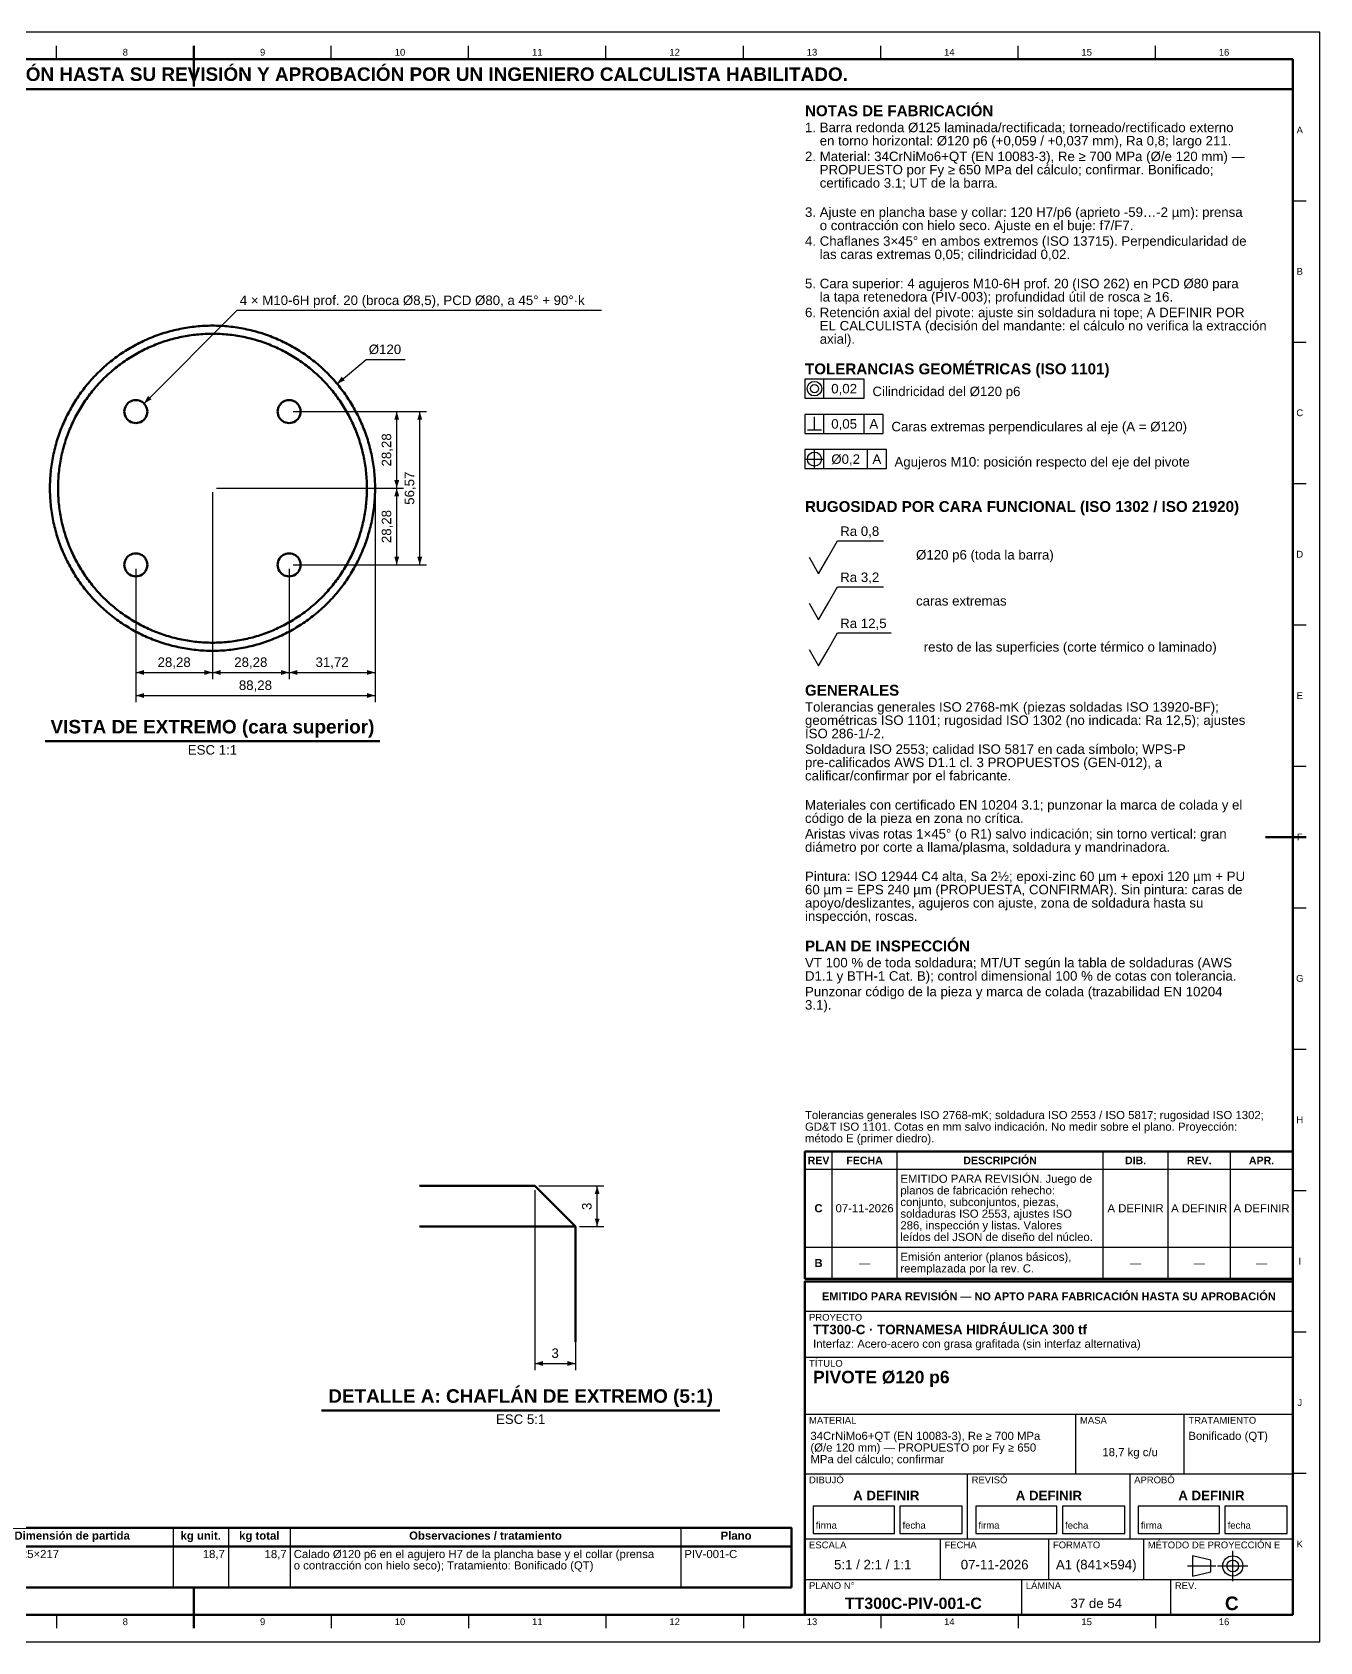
# Model space of a CAD drawing. Header units: millimetres. Extents: x 0 to 841, y 0 to 594.
# Drawn here: x 366 to 841, y 0 to 594 of the extents above; entities that cross this region are included whole.
import ezdxf
from ezdxf.enums import TextEntityAlignment as Align

# ---------------------------------------------------------------- set-up
doc = ezdxf.new("R2010")
doc.units = ezdxf.units.MM
doc.linetypes.add('EJE', pattern=[31, 20, -4, 3, -4])
for name, color, linetype, lineweight in [('COTA', 7, 'CONTINUOUS', 25), ('EJE', 7, 'EJE', 25), ('FINA', 7, 'CONTINUOUS', 25), ('MARCO', 7, 'CONTINUOUS', 70), ('TXT', 7, 'CONTINUOUS', 25), ('VIS', 7, 'CONTINUOUS', 50)]:
    doc.layers.add(name, color=color, linetype=linetype, lineweight=lineweight)
doc.styles.add('STD', font='LiberationSans-Regular.ttf')
doc.styles.add('STDB', font='LiberationSans-Bold.ttf')

msp = doc.modelspace()

# ---------------------------------------------------------------- linework, layer by layer
at = {"layer": 'COTA'}
for p, q in [((407.06, 457), (441.42, 491.37)), ((441.42, 491.37), (575.87, 491.37)), ((478.3, 464.28), (489.02, 473.27)), ((489.02, 473.27), (503.47, 473.27)), ((658, 458.95), (658, 465.95)), ((462.12, 453.99), (502.83, 453.99)), ((462.12, 453.99), (511.33, 453.99)), ((500.33, 425.71), (500.33, 453.99)), ((508.83, 397.42), (508.83, 453.99)), ((654.5, 447.25), (654.5, 452.05)), ((658, 445.95), (658, 452.95)), ((672.9, 445.95), (672.9, 452.95)), ((651.9, 447.25), (657.1, 447.25)), ((654.5, 432.85), (654.5, 440.05)), ((658, 432.95), (658, 439.95)), ((674.03, 432.95), (674.03, 439.95)), ((650.9, 436.45), (658.1, 436.45)), ((432.33, 424.21), (432.33, 355.21)), ((432.33, 424.21), (432.33, 355.21)), ((433.83, 425.71), (502.83, 425.71)), ((433.83, 425.71), (502.83, 425.71)), ((492.33, 424.21), (492.33, 355.21)), ((492.33, 424.21), (492.33, 346.71)), ((500.33, 397.42), (500.33, 425.71)), ((404.05, 395.92), (404.05, 355.21)), ((404.05, 395.92), (404.05, 346.71)), ((460.62, 395.92), (460.62, 355.21)), ((460.62, 395.92), (460.62, 355.21)), ((462.12, 397.42), (502.83, 397.42)), ((462.12, 397.42), (511.33, 397.42)), ((404.05, 357.71), (432.33, 357.71)), ((432.33, 357.71), (460.62, 357.71)), ((460.62, 357.71), (492.33, 357.71)), ((404.05, 349.21), (492.33, 349.21)), ((551.29, 166.71), (551.29, 100.21)), ((552.79, 168.21), (576.79, 168.21)), ((574.29, 153.21), (574.29, 168.21)), ((566.29, 151.71), (566.29, 100.21)), ((567.79, 153.21), (576.79, 153.21)), ((551.29, 102.71), (566.29, 102.71))]:
    msp.add_line(p, q, dxfattribs=at)
for points in [[(651, 458.95), (672.9, 458.95), (672.9, 465.95), (651, 465.95)], [(651, 445.95), (679.9, 445.95), (679.9, 452.95), (651, 452.95)], [(651, 432.95), (681.03, 432.95), (681.03, 439.95), (651, 439.95)]]:
    msp.add_lwpolyline(points, close=True, dxfattribs=at)
for points in [[(659.5, 400.25), (663, 406.35), (679.99, 406.35)], [(652.5, 400.25), (656, 394.15), (659.5, 400.25)], [(659.5, 383.25), (663, 389.35), (679.99, 389.35)], [(652.5, 383.25), (656, 377.15), (659.5, 383.25)], [(659.5, 366.25), (663, 372.35), (682.82, 372.35)], [(652.5, 366.25), (656, 360.15), (659.5, 366.25)]]:
    msp.add_lwpolyline(points, dxfattribs=at)
for centre, radius in [((654.5, 462.45), 2.7), ((654.5, 462.45), 1.5), ((654.5, 436.45), 2.6)]:
    msp.add_circle(centre, radius, dxfattribs=at)
for points in [[(478.3, 464.28), (481.17, 465.51), (480.02, 466.89)], [(407.06, 457), (409.81, 458.48), (408.54, 459.76)], [(500.33, 453.99), (499.43, 450.99), (501.23, 450.99)], [(508.83, 453.99), (507.93, 450.99), (509.73, 450.99)], [(500.33, 425.71), (501.23, 428.71), (499.43, 428.71)], [(500.33, 425.71), (499.43, 422.71), (501.23, 422.71)], [(500.33, 397.42), (501.23, 400.42), (499.43, 400.42)], [(508.83, 397.42), (509.73, 400.42), (507.93, 400.42)], [(404.05, 357.71), (407.05, 356.81), (407.05, 358.61)], [(432.33, 357.71), (429.33, 358.61), (429.33, 356.81)], [(432.33, 357.71), (435.33, 356.81), (435.33, 358.61)], [(460.62, 357.71), (457.62, 358.61), (457.62, 356.81)], [(460.62, 357.71), (463.62, 356.81), (463.62, 358.61)], [(492.33, 357.71), (489.33, 358.61), (489.33, 356.81)], [(404.05, 349.21), (407.05, 348.31), (407.05, 350.11)], [(492.33, 349.21), (489.33, 350.11), (489.33, 348.31)], [(574.29, 168.21), (573.39, 165.21), (575.19, 165.21)], [(574.29, 153.21), (575.19, 156.21), (573.39, 156.21)], [(551.29, 102.71), (554.29, 101.81), (554.29, 103.61)], [(566.29, 102.71), (563.29, 103.61), (563.29, 101.81)]]:
    msp.add_solid(points, dxfattribs=at)
at = {"layer": 'EJE'}
for p, q in [((808.88, 22.42), (808.88, 33.58)), ((792.14, 28), (802.68, 28)), ((803.3, 28), (814.46, 28))]:
    msp.add_line(p, q, dxfattribs=at)
at = {"layer": 'FINA'}
for p, q in [((374.81, 584), (374.81, 589)), ((425.5, 584), (425.5, 589)), ((476.19, 584), (476.19, 589)), ((526.88, 584), (526.88, 589)), ((577.56, 584), (577.56, 589)), ((628.25, 584), (628.25, 589)), ((678.94, 584), (678.94, 589)), ((729.62, 584), (729.62, 589)), ((780.31, 584), (780.31, 589)), ((831, 531.82), (836, 531.82)), ((831, 479.64), (836, 479.64)), ((831, 427.45), (836, 427.45)), ((831, 375.27), (836, 375.27)), ((831, 323.09), (836, 323.09)), ((831, 270.91), (836, 270.91)), ((831, 218.73), (836, 218.73)), ((661, 134), (661, 180.9)), ((685, 134), (685, 180.9)), ((761, 134), (761, 180.9)), ((785, 134), (785, 180.9)), ((808, 134), (808, 180.9)), ((651, 174.4), (831, 174.4)), ((831, 166.55), (836, 166.55)), ((651, 145.6), (831, 145.6)), ((651, 134), (831, 134)), ((651, 133), (831, 133)), ((651, 122), (831, 122)), ((831, 114.36), (836, 114.36)), ((651, 105), (831, 105)), ((651, 84), (831, 84)), ((751, 62), (751, 84)), ((791, 62), (791, 84)), ((651, 62), (831, 62)), ((711, 38), (711, 62)), ((771, 38), (771, 62)), ((831, 62.18), (836, 62.18)), ((417.78, 42), (417.78, 20)), ((438.2, 42), (438.2, 20)), ((461.02, 42), (461.02, 20)), ((605.16, 42), (605.16, 20)), ((651, 38), (831, 38)), ((701, 23), (701, 38)), ((741, 23), (741, 38)), ((776, 23), (776, 38)), ((25, 35.2), (646, 35.2)), ((651, 23), (831, 23)), ((731, 10), (731, 23)), ((786, 10), (786, 23)), ((374.81, 10), (374.81, 5)), ((425.5, 10), (425.5, 5)), ((476.19, 10), (476.19, 5)), ((526.88, 10), (526.88, 5)), ((577.56, 10), (577.56, 5)), ((628.25, 10), (628.25, 5)), ((678.94, 10), (678.94, 5)), ((729.62, 10), (729.62, 5)), ((780.31, 10), (780.31, 5))]:
    msp.add_line(p, q, dxfattribs=at)
for points in [[(0, 0), (841, 0), (841, 594), (0, 594)], [(654, 40), (684, 40), (684, 50), (654, 50)], [(686, 40), (709, 40), (709, 50), (686, 50)], [(714, 40), (744, 40), (744, 50), (714, 50)], [(746, 40), (769, 40), (769, 50), (746, 50)], [(774, 40), (804, 40), (804, 50), (774, 50)], [(806, 40), (829, 40), (829, 50), (806, 50)], [(794, 24.28), (800.82, 25.83), (800.82, 30.17), (794, 31.72)]]:
    msp.add_lwpolyline(points, close=True, dxfattribs=at)
for radius in [3.72, 2.17]:
    msp.add_circle((808.88, 28), radius, dxfattribs=at)
at = {"layer": 'MARCO'}
for p, q in [((425.5, 589), (425.5, 574)), ((836, 297), (821, 297)), ((425.5, 5), (425.5, 20))]:
    msp.add_line(p, q, dxfattribs=at)
for points in [[(20, 10), (831, 10), (831, 584), (20, 584)], [(20, 573), (831, 573), (831, 584), (20, 584)], [(651, 134), (831, 134), (831, 180.9), (651, 180.9)], [(651, 10), (831, 10), (831, 133), (651, 133)]]:
    msp.add_lwpolyline(points, close=True, dxfattribs=at)
at = {"layer": 'VIS'}
for p, q in [((370.55, 332.31), (494.12, 332.31)), ((472.59, 85.31), (619.55, 85.31)), ((646, 42), (646, 20)), ((25, 20), (646, 20))]:
    msp.add_line(p, q, dxfattribs=at)
for points in [[(492.33, 425.71), (492.33, 426.46), (492.32, 427.22), (492.29, 427.97), (492.26, 428.72), (492.22, 429.48), (492.16, 430.23), (492.1, 430.98), (492.03, 431.73), (491.95, 432.48), (491.86, 433.23), (491.76, 433.98), (491.65, 434.72), (491.54, 435.47), (491.41, 436.21), (491.27, 436.95), (491.13, 437.69), (490.97, 438.43), (490.81, 439.16), (490.63, 439.9), (490.45, 440.63), (490.26, 441.36), (490.06, 442.09), (489.85, 442.81), (489.63, 443.53), (489.4, 444.25), (489.16, 444.96), (488.91, 445.68), (488.66, 446.39), (488.39, 447.09), (488.12, 447.8), (487.84, 448.49), (487.55, 449.19), (487.25, 449.88), (486.94, 450.57), (486.62, 451.25), (486.3, 451.94), (485.96, 452.61), (485.62, 453.28), (485.27, 453.95), (484.91, 454.61), (484.55, 455.27), (484.17, 455.93), (483.79, 456.57), (483.39, 457.22), (482.99, 457.86), (482.59, 458.49), (482.17, 459.12), (481.75, 459.74), (481.31, 460.36), (480.88, 460.98), (480.43, 461.58), (479.97, 462.18), (479.51, 462.78), (479.04, 463.37), (478.57, 463.95), (478.08, 464.53), (477.59, 465.1), (477.09, 465.67), (476.59, 466.23), (476.07, 466.78), (475.55, 467.33), (475.03, 467.87), (474.49, 468.4), (473.95, 468.93), (473.41, 469.45), (472.85, 469.96), (472.3, 470.46), (471.73, 470.96), (471.16, 471.45), (470.58, 471.94), (470, 472.42), (469.41, 472.89), (468.81, 473.35), (468.21, 473.8), (467.6, 474.25), (466.99, 474.69), (466.37, 475.12), (465.75, 475.54), (465.12, 475.96), (464.48, 476.37), (463.84, 476.77), (463.2, 477.16), (462.55, 477.54), (461.9, 477.92), (461.24, 478.29), (460.58, 478.65), (459.91, 479), (459.24, 479.34), (458.56, 479.67), (457.88, 480), (457.2, 480.31), (456.51, 480.62), (455.82, 480.92), (455.12, 481.21), (454.42, 481.49), (453.72, 481.77), (453.01, 482.03), (452.3, 482.29), (451.59, 482.53), (450.88, 482.77), (450.16, 483), (449.44, 483.22), (448.71, 483.43), (447.98, 483.63), (447.26, 483.82), (446.52, 484.01), (445.79, 484.18), (445.05, 484.34), (444.32, 484.5), (443.58, 484.65), (442.84, 484.78), (442.09, 484.91), (441.35, 485.03), (440.6, 485.14), (439.85, 485.24), (439.11, 485.32), (438.36, 485.41), (437.61, 485.48), (436.85, 485.54), (436.1, 485.59), (435.35, 485.63), (434.6, 485.67), (433.84, 485.69), (433.09, 485.7), (432.33, 485.71), (431.58, 485.7), (430.83, 485.69), (430.07, 485.67), (429.32, 485.63), (428.57, 485.59), (427.81, 485.54), (427.06, 485.48), (426.31, 485.41), (425.56, 485.32), (424.81, 485.24), (424.07, 485.14), (423.32, 485.03), (422.58, 484.91), (421.83, 484.78), (421.09, 484.65), (420.35, 484.5), (419.61, 484.34), (418.88, 484.18), (418.14, 484.01), (417.41, 483.82), (416.68, 483.63), (415.96, 483.43), (415.23, 483.22), (414.51, 483), (413.79, 482.77), (413.08, 482.53), (412.37, 482.29), (411.66, 482.03), (410.95, 481.77), (410.25, 481.49), (409.55, 481.21), (408.85, 480.92), (408.16, 480.62), (407.47, 480.31), (406.79, 480), (406.11, 479.67), (405.43, 479.34), (404.76, 479), (404.09, 478.65), (403.43, 478.29), (402.77, 477.92), (402.12, 477.54), (401.47, 477.16), (400.82, 476.77), (400.18, 476.37), (399.55, 475.96), (398.92, 475.54), (398.3, 475.12), (397.68, 474.69), (397.07, 474.25), (396.46, 473.8), (395.86, 473.35), (395.26, 472.89), (394.67, 472.42), (394.09, 471.94), (393.51, 471.45), (392.94, 470.96), (392.37, 470.46), (391.81, 469.96), (391.26, 469.45), (390.72, 468.93), (390.18, 468.4), (389.64, 467.87), (389.12, 467.33), (388.6, 466.78), (388.08, 466.23), (387.58, 465.67), (387.08, 465.1), (386.59, 464.53), (386.1, 463.95), (385.63, 463.37), (385.16, 462.78), (384.69, 462.18), (384.24, 461.58), (383.79, 460.98), (383.35, 460.36), (382.92, 459.74), (382.5, 459.12), (382.08, 458.49), (381.67, 457.86), (381.27, 457.22), (380.88, 456.57), (380.5, 455.93), (380.12, 455.27), (379.76, 454.61), (379.4, 453.95), (379.05, 453.28), (378.7, 452.61), (378.37, 451.94), (378.04, 451.25), (377.73, 450.57), (377.42, 449.88), (377.12, 449.19), (376.83, 448.49), (376.55, 447.8), (376.27, 447.09), (376.01, 446.39), (375.75, 445.68), (375.51, 444.96), (375.27, 444.25), (375.04, 443.53), (374.82, 442.81), (374.61, 442.09), (374.41, 441.36), (374.22, 440.63), (374.04, 439.9), (373.86, 439.16), (373.7, 438.43), (373.54, 437.69), (373.4, 436.95), (373.26, 436.21), (373.13, 435.47), (373.02, 434.72), (372.91, 433.98), (372.81, 433.23), (372.72, 432.48), (372.64, 431.73), (372.57, 430.98), (372.5, 430.23), (372.45, 429.48), (372.41, 428.72), (372.38, 427.97), (372.35, 427.22), (372.34, 426.46), (372.33, 425.71), (372.34, 424.95), (372.35, 424.2), (372.38, 423.45), (372.41, 422.69), (372.45, 421.94), (372.5, 421.19), (372.57, 420.44), (372.64, 419.69), (372.72, 418.94), (372.81, 418.19), (372.91, 417.44), (373.02, 416.69), (373.13, 415.95), (373.26, 415.21), (373.4, 414.47), (373.54, 413.73), (373.7, 412.99), (373.86, 412.25), (374.04, 411.52), (374.22, 410.79), (374.41, 410.06), (374.61, 409.33), (374.82, 408.61), (375.04, 407.89), (375.27, 407.17), (375.51, 406.45), (375.75, 405.74), (376.01, 405.03), (376.27, 404.32), (376.55, 403.62), (376.83, 402.92), (377.12, 402.23), (377.42, 401.53), (377.73, 400.85), (378.04, 400.16), (378.37, 399.48), (378.7, 398.81), (379.05, 398.13), (379.4, 397.47), (379.76, 396.8), (380.12, 396.14), (380.5, 395.49), (380.88, 394.84), (381.27, 394.2), (381.67, 393.56), (382.08, 392.92), (382.5, 392.3), (382.92, 391.67), (383.35, 391.05), (383.79, 390.44), (384.24, 389.83), (384.69, 389.23), (385.16, 388.64), (385.63, 388.05), (386.1, 387.46), (386.59, 386.88), (387.08, 386.31), (387.58, 385.75), (388.08, 385.19), (388.6, 384.64), (389.12, 384.09), (389.64, 383.55), (390.18, 383.02), (390.72, 382.49), (391.26, 381.97), (391.81, 381.46), (392.37, 380.95), (392.94, 380.45), (393.51, 379.96), (394.09, 379.48), (394.67, 379), (395.26, 378.53), (395.86, 378.07), (396.46, 377.61), (397.07, 377.17), (397.68, 376.73), (398.3, 376.3), (398.92, 375.87), (399.55, 375.46), (400.18, 375.05), (400.82, 374.65), (401.47, 374.26), (402.12, 373.87), (402.77, 373.5), (403.43, 373.13), (404.09, 372.77), (404.76, 372.42), (405.43, 372.08), (406.11, 371.74), (406.79, 371.42), (407.47, 371.1), (408.16, 370.79), (408.85, 370.49), (409.55, 370.2), (410.25, 369.92), (410.95, 369.65), (411.66, 369.38), (412.37, 369.13), (413.08, 368.88), (413.79, 368.64), (414.51, 368.42), (415.23, 368.2), (415.96, 367.99), (416.68, 367.79), (417.41, 367.59), (418.14, 367.41), (418.88, 367.24), (419.61, 367.07), (420.35, 366.92), (421.09, 366.77), (421.83, 366.63), (422.58, 366.51), (423.32, 366.39), (424.07, 366.28), (424.81, 366.18), (425.56, 366.09), (426.31, 366.01), (427.06, 365.94), (427.81, 365.88), (428.57, 365.83), (429.32, 365.78), (430.07, 365.75), (430.83, 365.73), (431.58, 365.71), (432.33, 365.71), (433.09, 365.71), (433.84, 365.73), (434.6, 365.75), (435.35, 365.78), (436.1, 365.83), (436.85, 365.88), (437.61, 365.94), (438.36, 366.01), (439.11, 366.09), (439.85, 366.18), (440.6, 366.28), (441.35, 366.39), (442.09, 366.51), (442.84, 366.63), (443.58, 366.77), (444.32, 366.92), (445.05, 367.07), (445.79, 367.24), (446.52, 367.41), (447.26, 367.59), (447.98, 367.79), (448.71, 367.99), (449.44, 368.2), (450.16, 368.42), (450.88, 368.64), (451.59, 368.88), (452.3, 369.13), (453.01, 369.38), (453.72, 369.65), (454.42, 369.92), (455.12, 370.2), (455.82, 370.49), (456.51, 370.79), (457.2, 371.1), (457.88, 371.42), (458.56, 371.74), (459.24, 372.08), (459.91, 372.42), (460.58, 372.77), (461.24, 373.13), (461.9, 373.5), (462.55, 373.87), (463.2, 374.26), (463.84, 374.65), (464.48, 375.05), (465.12, 375.46), (465.75, 375.87), (466.37, 376.3), (466.99, 376.73), (467.6, 377.17), (468.21, 377.61), (468.81, 378.07), (469.41, 378.53), (470, 379), (470.58, 379.48), (471.16, 379.96), (471.73, 380.45), (472.3, 380.95), (472.85, 381.46), (473.41, 381.97), (473.95, 382.49), (474.49, 383.02), (475.03, 383.55), (475.55, 384.09), (476.07, 384.64), (476.59, 385.19), (477.09, 385.75), (477.59, 386.31), (478.08, 386.88), (478.57, 387.46), (479.04, 388.05), (479.51, 388.64), (479.97, 389.23), (480.43, 389.83), (480.88, 390.44), (481.31, 391.05), (481.75, 391.67), (482.17, 392.3), (482.59, 392.92), (482.99, 393.56), (483.39, 394.2), (483.79, 394.84), (484.17, 395.49), (484.55, 396.14), (484.91, 396.8), (485.27, 397.47), (485.62, 398.13), (485.96, 398.81), (486.3, 399.48), (486.62, 400.16), (486.94, 400.85), (487.25, 401.53), (487.55, 402.23), (487.84, 402.92), (488.12, 403.62), (488.39, 404.32), (488.66, 405.03), (488.91, 405.74), (489.16, 406.45), (489.4, 407.17), (489.63, 407.89), (489.85, 408.61), (490.06, 409.33), (490.26, 410.06), (490.45, 410.79), (490.63, 411.52), (490.81, 412.25), (490.97, 412.99), (491.13, 413.73), (491.27, 414.47), (491.41, 415.21), (491.54, 415.95), (491.65, 416.69), (491.76, 417.44), (491.86, 418.19), (491.95, 418.94), (492.03, 419.69), (492.1, 420.44), (492.16, 421.19), (492.22, 421.94), (492.26, 422.69), (492.29, 423.45), (492.32, 424.2), (492.33, 424.95), (492.33, 425.71)], [(489.33, 425.71), (489.33, 426.42), (489.32, 427.14), (489.29, 427.86), (489.26, 428.57), (489.22, 429.29), (489.17, 430), (489.11, 430.72), (489.05, 431.43), (488.97, 432.14), (488.88, 432.85), (488.79, 433.56), (488.69, 434.27), (488.58, 434.98), (488.45, 435.68), (488.32, 436.39), (488.19, 437.09), (488.04, 437.79), (487.88, 438.49), (487.72, 439.19), (487.54, 439.88), (487.36, 440.58), (487.17, 441.27), (486.97, 441.95), (486.76, 442.64), (486.54, 443.32), (486.32, 444), (486.08, 444.68), (485.84, 445.35), (485.59, 446.02), (485.33, 446.69), (485.06, 447.36), (484.79, 448.02), (484.5, 448.67), (484.21, 449.33), (483.91, 449.98), (483.6, 450.62), (483.28, 451.27), (482.96, 451.9), (482.62, 452.54), (482.28, 453.17), (481.93, 453.79), (481.58, 454.41), (481.21, 455.03), (480.84, 455.64), (480.46, 456.25), (480.07, 456.85), (479.68, 457.45), (479.28, 458.04), (478.87, 458.63), (478.45, 459.21), (478.02, 459.79), (477.59, 460.36), (477.15, 460.93), (476.71, 461.49), (476.25, 462.04), (475.79, 462.59), (475.33, 463.13), (474.85, 463.67), (474.37, 464.2), (473.89, 464.73), (473.39, 465.25), (472.89, 465.76), (472.39, 466.27), (471.87, 466.77), (471.35, 467.26), (470.83, 467.75), (470.3, 468.23), (469.76, 468.7), (469.22, 469.17), (468.67, 469.63), (468.11, 470.08), (467.55, 470.53), (466.99, 470.97), (466.41, 471.4), (465.84, 471.82), (465.26, 472.24), (464.67, 472.65), (464.08, 473.05), (463.48, 473.45), (462.88, 473.83), (462.27, 474.21), (461.66, 474.59), (461.04, 474.95), (460.42, 475.31), (459.79, 475.66), (459.16, 476), (458.53, 476.33), (457.89, 476.66), (457.25, 476.97), (456.6, 477.28), (455.95, 477.58), (455.3, 477.88), (454.64, 478.16), (453.98, 478.44), (453.32, 478.71), (452.65, 478.96), (451.98, 479.22), (451.31, 479.46), (450.63, 479.69), (449.95, 479.92), (449.27, 480.14), (448.58, 480.34), (447.89, 480.54), (447.2, 480.73), (446.51, 480.92), (445.81, 481.09), (445.12, 481.26), (444.42, 481.41), (443.72, 481.56), (443.02, 481.7), (442.31, 481.83), (441.6, 481.95), (440.9, 482.06), (440.19, 482.16), (439.48, 482.26), (438.77, 482.34), (438.05, 482.42), (437.34, 482.49), (436.63, 482.55), (435.91, 482.6), (435.2, 482.64), (434.48, 482.67), (433.77, 482.69), (433.05, 482.7), (432.33, 482.71), (431.62, 482.7), (430.9, 482.69), (430.19, 482.67), (429.47, 482.64), (428.76, 482.6), (428.04, 482.55), (427.33, 482.49), (426.61, 482.42), (425.9, 482.34), (425.19, 482.26), (424.48, 482.16), (423.77, 482.06), (423.06, 481.95), (422.36, 481.83), (421.65, 481.7), (420.95, 481.56), (420.25, 481.41), (419.55, 481.26), (418.85, 481.09), (418.16, 480.92), (417.47, 480.73), (416.78, 480.54), (416.09, 480.34), (415.4, 480.14), (414.72, 479.92), (414.04, 479.69), (413.36, 479.46), (412.69, 479.22), (412.02, 478.96), (411.35, 478.71), (410.69, 478.44), (410.03, 478.16), (409.37, 477.88), (408.71, 477.58), (408.06, 477.28), (407.42, 476.97), (406.78, 476.66), (406.14, 476.33), (405.5, 476), (404.87, 475.66), (404.25, 475.31), (403.63, 474.95), (403.01, 474.59), (402.4, 474.21), (401.79, 473.83), (401.19, 473.45), (400.59, 473.05), (400, 472.65), (399.41, 472.24), (398.83, 471.82), (398.25, 471.4), (397.68, 470.97), (397.12, 470.53), (396.56, 470.08), (396, 469.63), (395.45, 469.17), (394.91, 468.7), (394.37, 468.23), (393.84, 467.75), (393.32, 467.26), (392.8, 466.77), (392.28, 466.27), (391.78, 465.76), (391.28, 465.25), (390.78, 464.73), (390.3, 464.2), (389.82, 463.67), (389.34, 463.13), (388.88, 462.59), (388.42, 462.04), (387.96, 461.49), (387.52, 460.93), (387.08, 460.36), (386.65, 459.79), (386.22, 459.21), (385.8, 458.63), (385.39, 458.04), (384.99, 457.45), (384.6, 456.85), (384.21, 456.25), (383.83, 455.64), (383.46, 455.03), (383.09, 454.41), (382.73, 453.79), (382.38, 453.17), (382.04, 452.54), (381.71, 451.9), (381.39, 451.27), (381.07, 450.62), (380.76, 449.98), (380.46, 449.33), (380.17, 448.67), (379.88, 448.02), (379.6, 447.36), (379.34, 446.69), (379.08, 446.02), (378.83, 445.35), (378.58, 444.68), (378.35, 444), (378.12, 443.32), (377.91, 442.64), (377.7, 441.95), (377.5, 441.27), (377.31, 440.58), (377.13, 439.88), (376.95, 439.19), (376.79, 438.49), (376.63, 437.79), (376.48, 437.09), (376.34, 436.39), (376.21, 435.68), (376.09, 434.98), (375.98, 434.27), (375.88, 433.56), (375.78, 432.85), (375.7, 432.14), (375.62, 431.43), (375.55, 430.72), (375.5, 430), (375.45, 429.29), (375.41, 428.57), (375.37, 427.86), (375.35, 427.14), (375.34, 426.42), (375.33, 425.71), (375.34, 424.99), (375.35, 424.28), (375.37, 423.56), (375.41, 422.84), (375.45, 422.13), (375.5, 421.41), (375.55, 420.7), (375.62, 419.99), (375.7, 419.28), (375.78, 418.56), (375.88, 417.85), (375.98, 417.15), (376.09, 416.44), (376.21, 415.73), (376.34, 415.03), (376.48, 414.32), (376.63, 413.62), (376.79, 412.92), (376.95, 412.23), (377.13, 411.53), (377.31, 410.84), (377.5, 410.15), (377.7, 409.46), (377.91, 408.78), (378.12, 408.09), (378.35, 407.41), (378.58, 406.74), (378.83, 406.06), (379.08, 405.39), (379.34, 404.73), (379.6, 404.06), (379.88, 403.4), (380.17, 402.74), (380.46, 402.09), (380.76, 401.44), (381.07, 400.79), (381.39, 400.15), (381.71, 399.51), (382.04, 398.88), (382.38, 398.25), (382.73, 397.62), (383.09, 397), (383.46, 396.39), (383.83, 395.77), (384.21, 395.17), (384.6, 394.56), (384.99, 393.97), (385.39, 393.37), (385.8, 392.79), (386.22, 392.2), (386.65, 391.63), (387.08, 391.06), (387.52, 390.49), (387.96, 389.93), (388.42, 389.38), (388.88, 388.83), (389.34, 388.28), (389.82, 387.75), (390.3, 387.21), (390.78, 386.69), (391.28, 386.17), (391.78, 385.66), (392.28, 385.15), (392.8, 384.65), (393.32, 384.16), (393.84, 383.67), (394.37, 383.19), (394.91, 382.72), (395.45, 382.25), (396, 381.79), (396.56, 381.34), (397.12, 380.89), (397.68, 380.45), (398.25, 380.02), (398.83, 379.59), (399.41, 379.18), (400, 378.77), (400.59, 378.36), (401.19, 377.97), (401.79, 377.58), (402.4, 377.2), (403.01, 376.83), (403.63, 376.46), (404.25, 376.11), (404.87, 375.76), (405.5, 375.42), (406.14, 375.08), (406.78, 374.76), (407.42, 374.44), (408.06, 374.13), (408.71, 373.83), (409.37, 373.54), (410.03, 373.25), (410.69, 372.98), (411.35, 372.71), (412.02, 372.45), (412.69, 372.2), (413.36, 371.96), (414.04, 371.72), (414.72, 371.5), (415.4, 371.28), (416.09, 371.07), (416.78, 370.87), (417.47, 370.68), (418.16, 370.5), (418.85, 370.33), (419.55, 370.16), (420.25, 370), (420.95, 369.86), (421.65, 369.72), (422.36, 369.59), (423.06, 369.47), (423.77, 369.36), (424.48, 369.25), (425.19, 369.16), (425.9, 369.07), (426.61, 369), (427.33, 368.93), (428.04, 368.87), (428.76, 368.82), (429.47, 368.78), (430.19, 368.75), (430.9, 368.73), (431.62, 368.71), (432.33, 368.71), (433.05, 368.71), (433.77, 368.73), (434.48, 368.75), (435.2, 368.78), (435.91, 368.82), (436.63, 368.87), (437.34, 368.93), (438.05, 369), (438.77, 369.07), (439.48, 369.16), (440.19, 369.25), (440.9, 369.36), (441.6, 369.47), (442.31, 369.59), (443.02, 369.72), (443.72, 369.86), (444.42, 370), (445.12, 370.16), (445.81, 370.33), (446.51, 370.5), (447.2, 370.68), (447.89, 370.87), (448.58, 371.07), (449.27, 371.28), (449.95, 371.5), (450.63, 371.72), (451.31, 371.96), (451.98, 372.2), (452.65, 372.45), (453.32, 372.71), (453.98, 372.98), (454.64, 373.25), (455.3, 373.54), (455.95, 373.83), (456.6, 374.13), (457.25, 374.44), (457.89, 374.76), (458.53, 375.08), (459.16, 375.42), (459.79, 375.76), (460.42, 376.11), (461.04, 376.46), (461.66, 376.83), (462.27, 377.2), (462.88, 377.58), (463.48, 377.97), (464.08, 378.36), (464.67, 378.77), (465.26, 379.18), (465.84, 379.59), (466.41, 380.02), (466.99, 380.45), (467.55, 380.89), (468.11, 381.34), (468.67, 381.79), (469.22, 382.25), (469.76, 382.72), (470.3, 383.19), (470.83, 383.67), (471.35, 384.16), (471.87, 384.65), (472.39, 385.15), (472.89, 385.66), (473.39, 386.17), (473.89, 386.69), (474.37, 387.21), (474.85, 387.75), (475.33, 388.28), (475.79, 388.83), (476.25, 389.38), (476.71, 389.93), (477.15, 390.49), (477.59, 391.06), (478.02, 391.63), (478.45, 392.2), (478.87, 392.79), (479.28, 393.37), (479.68, 393.97), (480.07, 394.56), (480.46, 395.17), (480.84, 395.77), (481.21, 396.39), (481.58, 397), (481.93, 397.62), (482.28, 398.25), (482.62, 398.88), (482.96, 399.51), (483.28, 400.15), (483.6, 400.79), (483.91, 401.44), (484.21, 402.09), (484.5, 402.74), (484.79, 403.4), (485.06, 404.06), (485.33, 404.73), (485.59, 405.39), (485.84, 406.06), (486.08, 406.74), (486.32, 407.41), (486.54, 408.09), (486.76, 408.78), (486.97, 409.46), (487.17, 410.15), (487.36, 410.84), (487.54, 411.53), (487.72, 412.23), (487.88, 412.92), (488.04, 413.62), (488.19, 414.32), (488.32, 415.03), (488.45, 415.73), (488.58, 416.44), (488.69, 417.15), (488.79, 417.85), (488.88, 418.56), (488.97, 419.28), (489.05, 419.99), (489.11, 420.7), (489.17, 421.41), (489.22, 422.13), (489.26, 422.84), (489.29, 423.56), (489.32, 424.28), (489.33, 424.99), (489.33, 425.71)], [(408.3, 453.99), (408.26, 453.39), (408.13, 452.8), (407.92, 452.23), (407.63, 451.69), (407.26, 451.21), (406.83, 450.78), (406.35, 450.42), (405.82, 450.13), (405.25, 449.91), (404.65, 449.79), (404.05, 449.74), (403.45, 449.79), (402.85, 449.91), (402.28, 450.13), (401.75, 450.42), (401.27, 450.78), (400.84, 451.21), (400.47, 451.69), (400.18, 452.23), (399.97, 452.8), (399.84, 453.39), (399.8, 453.99), (399.84, 454.6), (399.97, 455.19), (400.18, 455.76), (400.47, 456.29), (400.84, 456.78), (401.27, 457.2), (401.75, 457.57), (402.28, 457.86), (402.85, 458.07), (403.45, 458.2), (404.05, 458.24), (404.65, 458.2), (405.25, 458.07), (405.82, 457.86), (406.35, 457.57), (406.83, 457.2), (407.26, 456.78), (407.63, 456.29), (407.92, 455.76), (408.13, 455.19), (408.26, 454.6), (408.3, 453.99)], [(464.87, 453.99), (464.83, 453.39), (464.7, 452.8), (464.48, 452.23), (464.19, 451.69), (463.83, 451.21), (463.4, 450.78), (462.92, 450.42), (462.38, 450.13), (461.82, 449.91), (461.22, 449.79), (460.62, 449.74), (460.01, 449.79), (459.42, 449.91), (458.85, 450.13), (458.32, 450.42), (457.84, 450.78), (457.41, 451.21), (457.04, 451.69), (456.75, 452.23), (456.54, 452.8), (456.41, 453.39), (456.37, 453.99), (456.41, 454.6), (456.54, 455.19), (456.75, 455.76), (457.04, 456.29), (457.41, 456.78), (457.84, 457.2), (458.32, 457.57), (458.85, 457.86), (459.42, 458.07), (460.01, 458.2), (460.62, 458.24), (461.22, 458.2), (461.82, 458.07), (462.38, 457.86), (462.92, 457.57), (463.4, 457.2), (463.83, 456.78), (464.19, 456.29), (464.48, 455.76), (464.7, 455.19), (464.83, 454.6), (464.87, 453.99)], [(408.3, 397.42), (408.26, 396.82), (408.13, 396.23), (407.92, 395.66), (407.63, 395.13), (407.26, 394.64), (406.83, 394.21), (406.35, 393.85), (405.82, 393.56), (405.25, 393.35), (404.65, 393.22), (404.05, 393.17), (403.45, 393.22), (402.85, 393.35), (402.28, 393.56), (401.75, 393.85), (401.27, 394.21), (400.84, 394.64), (400.47, 395.13), (400.18, 395.66), (399.97, 396.23), (399.84, 396.82), (399.8, 397.42), (399.84, 398.03), (399.97, 398.62), (400.18, 399.19), (400.47, 399.72), (400.84, 400.21), (401.27, 400.64), (401.75, 401), (402.28, 401.29), (402.85, 401.5), (403.45, 401.63), (404.05, 401.67), (404.65, 401.63), (405.25, 401.5), (405.82, 401.29), (406.35, 401), (406.83, 400.64), (407.26, 400.21), (407.63, 399.72), (407.92, 399.19), (408.13, 398.62), (408.26, 398.03), (408.3, 397.42)], [(464.87, 397.42), (464.83, 396.82), (464.7, 396.23), (464.48, 395.66), (464.19, 395.13), (463.83, 394.64), (463.4, 394.21), (462.92, 393.85), (462.38, 393.56), (461.82, 393.35), (461.22, 393.22), (460.62, 393.17), (460.01, 393.22), (459.42, 393.35), (458.85, 393.56), (458.32, 393.85), (457.84, 394.21), (457.41, 394.64), (457.04, 395.13), (456.75, 395.66), (456.54, 396.23), (456.41, 396.82), (456.37, 397.42), (456.41, 398.03), (456.54, 398.62), (456.75, 399.19), (457.04, 399.72), (457.41, 400.21), (457.84, 400.64), (458.32, 401), (458.85, 401.29), (459.42, 401.5), (460.01, 401.63), (460.62, 401.67), (461.22, 401.63), (461.82, 401.5), (462.38, 401.29), (462.92, 401), (463.4, 400.64), (463.83, 400.21), (464.19, 399.72), (464.48, 399.19), (464.7, 398.62), (464.83, 398.03), (464.87, 397.42)], [(508.79, 168.21), (509.29, 168.21), (512.29, 168.21), (515.29, 168.21), (518.29, 168.21), (521.29, 168.21), (524.29, 168.21), (527.29, 168.21), (530.29, 168.21), (533.29, 168.21), (536.29, 168.21), (539.29, 168.21), (542.29, 168.21), (545.29, 168.21), (548.29, 168.21), (551.29, 168.21)], [(566.29, 153.21), (551.29, 168.21)], [(508.79, 153.21), (509.29, 153.21), (512.29, 153.21), (515.29, 153.21), (518.29, 153.21), (521.29, 153.21), (524.29, 153.21), (527.29, 153.21), (530.29, 153.21), (533.29, 153.21), (536.29, 153.21), (539.29, 153.21), (542.29, 153.21), (545.29, 153.21), (548.29, 153.21), (551.29, 153.21), (554.29, 153.21), (557.29, 153.21), (560.29, 153.21), (563.29, 153.21), (566.29, 153.21)], [(566.29, 110.71), (566.29, 153.21)]]:
    msp.add_lwpolyline(points, dxfattribs=at)
msp.add_lwpolyline([(25, 35.2), (646, 35.2), (646, 42), (25, 42)], close=True, dxfattribs=at)

# ---------------------------------------------------------------- texts
at = {"layer": 'TXT'}
for s, height, style, p in [('ESTOS PLANOS NO SON VÁLIDOS PARA FABRICACIÓN HASTA SU REVISIÓN Y APROBACIÓN POR UN INGENIERO CALCULISTA HABILITADO.', 5, 'STDB', (425.5, 578.5)), ('8', 2.5, 'STD', (400.16, 586.6)), ('9', 2.5, 'STD', (450.84, 586.6)), ('10', 2.5, 'STD', (501.53, 586.6)), ('11', 2.5, 'STD', (552.22, 586.6)), ('12', 2.5, 'STD', (602.91, 586.6)), ('13', 2.5, 'STD', (653.59, 586.6)), ('14', 2.5, 'STD', (704.28, 586.6)), ('15', 2.5, 'STD', (754.97, 586.6)), ('16', 2.5, 'STD', (805.66, 586.6)), ('A', 2.5, 'STD', (833.6, 557.91)), ('B', 2.5, 'STD', (833.6, 505.73)), ('0,02', 3.5, 'STD', (665.45, 462.45)), ('C', 2.5, 'STD', (833.6, 453.55)), ('0,05', 3.5, 'STD', (665.45, 449.45)), ('A', 3.5, 'STD', (676.4, 449.45)), ('Ø0,2', 3.5, 'STD', (666.01, 436.45)), ('A', 3.5, 'STD', (677.53, 436.45)), ('D', 2.5, 'STD', (833.6, 401.36)), ('E', 2.5, 'STD', (833.6, 349.18)), ('F', 2.5, 'STD', (833.6, 297)), ('G', 2.5, 'STD', (833.6, 244.82)), ('H', 2.5, 'STD', (833.6, 192.64)), ('REV', 2.8, 'STDB', (656, 177.65)), ('FECHA', 2.8, 'STDB', (673, 177.65)), ('DESCRIPCIÓN', 2.8, 'STDB', (723, 177.65)), ('DIB.', 2.8, 'STDB', (773, 177.65)), ('REV.', 2.8, 'STDB', (796.5, 177.65)), ('APR.', 2.8, 'STDB', (819.5, 177.65)), ('C', 3, 'STDB', (656, 160)), ('07-11-2026', 3, 'STD', (673, 160)), ('A DEFINIR', 3, 'STD', (773, 160)), ('A DEFINIR', 3, 'STD', (796.5, 160)), ('A DEFINIR', 3, 'STD', (819.5, 160)), ('B', 3, 'STDB', (656, 139.8)), ('—', 3, 'STD', (673, 139.8)), ('—', 3, 'STD', (773, 139.8)), ('—', 3, 'STD', (796.5, 139.8)), ('—', 3, 'STD', (819.5, 139.8)), ('I', 2.5, 'STD', (833.6, 140.45)), ('EMITIDO PARA REVISIÓN — NO APTO PARA FABRICACIÓN HASTA SU APROBACIÓN', 2.9, 'STDB', (741, 127.5)), ('J', 2.5, 'STD', (833.6, 88.27)), ('18,7 kg c/u', 3, 'STD', (771, 70)), ('A DEFINIR', 3.5, 'STDB', (681, 54)), ('A DEFINIR', 3.5, 'STDB', (741, 54)), ('A DEFINIR', 3.5, 'STDB', (801, 54)), ('Dimensión de partida', 3, 'STDB', (380.54, 39.2)), ('kg unit.', 3, 'STDB', (427.99, 39.2)), ('kg total', 3, 'STDB', (449.61, 39.2)), ('Observaciones / tratamiento', 3, 'STDB', (533.09, 39.2)), ('Plano', 3, 'STDB', (625.58, 39.2)), ('K', 2.5, 'STD', (833.6, 36.09)), ('5:1 / 2:1 / 1:1', 3.5, 'STD', (676, 28.5)), ('07-11-2026', 3.5, 'STD', (721, 28.5)), ('A1 (841×594)', 3.5, 'STD', (758.5, 28.5)), ('TT300C-PIV-001-C', 4.2, 'STDB', (691, 14.2)), ('37 de 54', 3.5, 'STD', (758.5, 14.2)), ('C', 5, 'STDB', (808.5, 14.2)), ('8', 2.5, 'STD', (400.16, 7.4)), ('9', 2.5, 'STD', (450.84, 7.4)), ('10', 2.5, 'STD', (501.53, 7.4)), ('11', 2.5, 'STD', (552.22, 7.4)), ('12', 2.5, 'STD', (602.91, 7.4)), ('13', 2.5, 'STD', (653.59, 7.4)), ('14', 2.5, 'STD', (704.28, 7.4)), ('15', 2.5, 'STD', (754.97, 7.4)), ('16', 2.5, 'STD', (805.66, 7.4))]:
    msp.add_text(s, height=height, dxfattribs=dict(at, style=style)).set_placement(p, align=Align.MIDDLE_CENTER)
for s, height, style, p in [('NOTAS DE FABRICACIÓN', 4, 'STDB', (651, 567)), ('1. Barra redonda Ø125 laminada/rectificada; torneado/rectificado externo', 3.5, 'STD', (651, 560.6)), ('    en torno horizontal: Ø120 p6 (+0,059 / +0,037 mm), Ra 0,8; largo 211.', 3.5, 'STD', (651, 555.7)), ('2. Material: 34CrNiMo6+QT (EN 10083-3), Re ≥ 700 MPa (Ø/e 120 mm) —', 3.5, 'STD', (651, 549.93)), ('    PROPUESTO por Fy ≥ 650 MPa del cálculo; confirmar. Bonificado;', 3.5, 'STD', (651, 545.03)), ('    certificado 3.1; UT de la barra.', 3.5, 'STD', (651, 540.13)), ('3. Ajuste en plancha base y collar: 120 H7/p6 (aprieto -59…-2 µm): prensa', 3.5, 'STD', (651, 529.35)), ('    o contracción con hielo seco. Ajuste en el buje: f7/F7.', 3.5, 'STD', (651, 524.45)), ('4. Chaflanes 3×45° en ambos extremos (ISO 13715). Perpendicularidad de', 3.5, 'STD', (651, 518.68)), ('    las caras extremas 0,05; cilindricidad 0,02.', 3.5, 'STD', (651, 513.78)), ('5. Cara superior: 4 agujeros M10-6H prof. 20 (ISO 262) en PCD Ø80 para', 3.5, 'STD', (651, 503)), ('    la tapa retenedora (PIV-003); profundidad útil de rosca ≥ 16.', 3.5, 'STD', (651, 498.1)), ('6. Retención axial del pivote: ajuste sin soldadura ni tope; A DEFINIR POR', 3.5, 'STD', (651, 492.33)), ('    EL CALCULISTA (decisión del mandante: el cálculo no verifica la extracción', 3.5, 'STD', (651, 487.43)), ('    axial).', 3.5, 'STD', (651, 482.53)), ('TOLERANCIAS GEOMÉTRICAS (ISO 1101)', 4, 'STDB', (651, 471.75)), ('RUGOSIDAD POR CARA FUNCIONAL (ISO 1302 / ISO 21920)', 4, 'STDB', (651, 420.95)), ('GENERALES', 4, 'STDB', (651, 353.15)), ('Tolerancias generales ISO 2768-mK (piezas soldadas ISO 13920-BF);', 3.5, 'STD', (651, 346.75)), ('geométricas ISO 1101; rugosidad ISO 1302 (no indicada: Ra 12,5); ajustes', 3.5, 'STD', (651, 341.85)), ('ISO 286-1/-2.', 3.5, 'STD', (651, 336.95)), ('Soldadura ISO 2553; calidad ISO 5817 en cada símbolo; WPS-P', 3.5, 'STD', (651, 331.18)), ('calificar/confirmar por el fabricante.', 3.5, 'STD', (651, 321.38)), ('pre-calificados AWS D1.1 cl. 3 PROPUESTOS (GEN-012), a', 3.5, 'STD', (651, 326.28)), ('Materiales con certificado EN 10204 3.1; punzonar la marca de colada y el', 3.5, 'STD', (651, 310.6)), ('código de la pieza en zona no crítica.', 3.5, 'STD', (651, 305.7)), ('Aristas vivas rotas 1×45° (o R1) salvo indicación; sin torno vertical: gran', 3.5, 'STD', (651, 299.93)), ('diámetro por corte a llama/plasma, soldadura y mandrinadora.', 3.5, 'STD', (651, 295.03)), ('60 µm = EPS 240 µm (PROPUESTA, CONFIRMAR). Sin pintura: caras de', 3.5, 'STD', (651, 279.35)), ('Pintura: ISO 12944 C4 alta, Sa 2½; epoxi-zinc 60 µm + epoxi 120 µm + PU', 3.5, 'STD', (651, 284.25)), ('apoyo/deslizantes, agujeros con ajuste, zona de soldadura hasta su', 3.5, 'STD', (651, 274.45)), ('inspección, roscas.', 3.5, 'STD', (651, 269.55)), ('PLAN DE INSPECCIÓN', 4, 'STDB', (651, 258.78)), ('VT 100 % de toda soldadura; MT/UT según la tabla de soldaduras (AWS', 3.5, 'STD', (651, 252.38)), ('D1.1 y BTH-1 Cat. B); control dimensional 100 % de cotas con tolerancia.', 3.5, 'STD', (651, 247.48)), ('Punzonar código de la pieza y marca de colada (trazabilidad EN 10204', 3.5, 'STD', (651, 241.7)), ('3.1).', 3.5, 'STD', (651, 236.8)), ('EMITIDO PARA REVISIÓN. Juego de', 3, 'STD', (686.2, 172.4)), ('planos de fabricación rehecho:', 3, 'STD', (686.2, 168.1)), ('conjunto, subconjuntos, piezas,', 3, 'STD', (686.2, 163.8)), ('soldaduras ISO 2553, ajustes ISO', 3, 'STD', (686.2, 159.5)), ('286, inspección y listas. Valores', 3, 'STD', (686.2, 155.2)), ('leídos del JSON de diseño del núcleo.', 3, 'STD', (686.2, 150.9)), ('Emisión anterior (planos básicos),', 3, 'STD', (686.2, 143.6)), ('reemplazada por la rev. C.', 3, 'STD', (686.2, 139.3)), ('PROYECTO', 2.5, 'STD', (652.5, 121)), ('TT300-C · TORNAMESA HIDRÁULICA 300 tf', 3.5, 'STDB', (654, 117)), ('Interfaz: Acero-acero con grasa grafitada (sin interfaz alternativa)', 3, 'STD', (654, 111.5)), ('TÍTULO', 2.5, 'STD', (652.5, 104)), ('PIVOTE Ø120 p6', 4.6, 'STDB', (654, 100)), ('MATERIAL', 2.5, 'STD', (652.5, 83)), ('34CrNiMo6+QT (EN 10083-3), Re ≥ 700 MPa', 3, 'STD', (653, 77.5)), ('MASA', 2.5, 'STD', (752.5, 83)), ('TRATAMIENTO', 2.5, 'STD', (792.5, 83)), ('Bonificado (QT)', 3, 'STD', (792.5, 77.5)), ('(Ø/e 120 mm) — PROPUESTO por Fy ≥ 650', 3, 'STD', (653, 73.2)), ('MPa del cálculo; confirmar', 3, 'STD', (653, 68.9)), ('DIBUJÓ', 2.5, 'STD', (652.5, 61)), ('REVISÓ', 2.5, 'STD', (712.5, 61)), ('APROBÓ', 2.5, 'STD', (772.5, 61)), ('ESCALA', 2.5, 'STD', (652.5, 37)), ('FECHA', 2.5, 'STD', (702.5, 37)), ('FORMATO', 2.5, 'STD', (742.5, 37)), ('MÉTODO DE PROYECCIÓN E', 2.5, 'STD', (777.5, 37)), ('PLANO N°', 2.5, 'STD', (652.5, 22)), ('LÁMINA', 2.5, 'STD', (732.5, 22)), ('REV.', 2.5, 'STD', (787.5, 22))]:
    msp.add_text(s, height=height, dxfattribs=dict(at, style=style)).set_placement(p, align=Align.TOP_LEFT)
at = {"layer": 'TXT', "style": 'STD'}
for s, height, p in [('4 × M10-6H prof. 20 (broca Ø8,5), PCD Ø80, a 45° + 90°·k', 3.5, (442.42, 492.27)), ('Ø120', 3.5, (490.02, 474.17)), ('Ra 0,8', 3.5, (664, 407.05)), ('Ra 3,2', 3.5, (664, 390.05)), ('Ra 12,5', 3.5, (664, 373.05)), ('Tolerancias generales ISO 2768-mK; soldadura ISO 2553 / ISO 5817; rugosidad ISO 1302;', 3, (651, 192)), ('GD&T ISO 1101. Cotas en mm salvo indicación. No medir sobre el plano. Proyección:', 3, (651, 187.7)), ('método E (primer diedro).', 3, (651, 183.4)), ('firma', 2.5, (655, 41)), ('fecha', 2.5, (687, 41)), ('firma', 2.5, (715, 41)), ('fecha', 2.5, (747, 41)), ('firma', 2.5, (775, 41)), ('fecha', 2.5, (807, 41))]:
    msp.add_text(s, height=height, dxfattribs=at).set_placement(p, align=Align.BOTTOM_LEFT)
for s, height, p in [('Cilindricidad del Ø120 p6', 3.5, (675.9, 461.45)), ('Caras extremas perpendiculares al eje (A = Ø120)', 3.5, (682.9, 448.45)), ('Agujeros M10: posición respecto del eje del pivote', 3.5, (684.03, 435.45)), ('Ø120 p6 (toda la barra)', 3.5, (691.99, 401.15)), ('caras extremas', 3.5, (691.99, 384.15)), ('resto de las superficies (corte térmico o laminado)', 3.5, (694.82, 367.15)), ('Barra Ø125×217', 3, (344.61, 32.4)), ('o contracción con hielo seco); Tratamiento: Bonificado (QT)', 3, (462.32, 28.2)), ('Calado Ø120 p6 en el agujero H7 de la plancha base y el collar (prensa', 3, (462.32, 32.4)), ('PIV-001-C', 3, (606.46, 32.4))]:
    msp.add_text(s, height=height, dxfattribs=at).set_placement(p, align=Align.MIDDLE_LEFT)
for s, p in [('28,28', (499.33, 439.85)), ('56,57', (507.83, 425.71)), ('28,28', (499.33, 411.57)), ('3', (573.29, 160.71))]:
    msp.add_text(s, height=3.5, rotation=90, dxfattribs=at).set_placement(p, align=Align.BOTTOM_CENTER)
at = {"layer": 'TXT'}
for s, height, style, p in [('28,28', 3.5, 'STD', (418.19, 358.71)), ('28,28', 3.5, 'STD', (446.48, 358.71)), ('31,72', 3.5, 'STD', (476.48, 358.71)), ('88,28', 3.5, 'STD', (448.19, 350.21)), ('VISTA DE EXTREMO (cara superior)', 5, 'STDB', (432.33, 333.71)), ('3', 3.5, 'STD', (558.79, 103.71)), ('DETALLE A: CHAFLÁN DE EXTREMO (5:1)', 5, 'STDB', (546.07, 86.71))]:
    msp.add_text(s, height=height, dxfattribs=dict(at, style=style)).set_placement(p, align=Align.BOTTOM_CENTER)
at = {"layer": 'TXT', "style": 'STD'}
for s, p in [('ESC 1:1', (432.33, 330.91)), ('ESC 5:1', (546.07, 83.91))]:
    msp.add_text(s, height=3.5, dxfattribs=at).set_placement(p, align=Align.TOP_CENTER)
for p in [(436.9, 32.4), (459.72, 32.4)]:
    msp.add_text('18,7', height=3, dxfattribs=at).set_placement(p, align=Align.MIDDLE_RIGHT)

doc.saveas('drawing.dxf')
